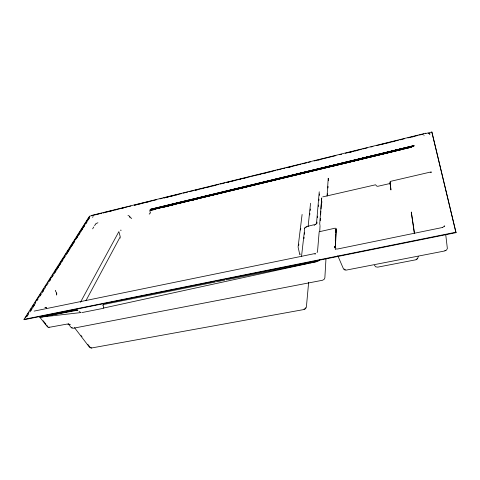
<?xml version="1.0" encoding="UTF-8"?>
<svg xmlns="http://www.w3.org/2000/svg" width="480" height="480" viewBox="0 0 480 480"><rect width="100%" height="100%" fill="white"/><g stroke="black" fill="none" stroke-linecap="round" stroke-linejoin="round"><path stroke-width="0.72" d="M103.482 304.53L102.954 305.286L103.752 307.14A2.202 1.524 19.7 0 1 103.38 308.1A2.19 1.518 19.8 0 1 102.6 308.466L81.93 312.582M390.09 182.016L390.558 181.35L431.25 171.882M300.156 254.478L300.114 253.926M299.754 254.496L298.086 247.02L302.106 214.464M334.848 246.258L334.788 247.722L334.902 246.288M310.56 203.256L308.1 226.632M319.23 191.802L316.512 223.524L315.588 224.376L315.9 224.172M325.998 258.342L324.858 277.908L324.156 279.324L322.554 280.254L73.248 328.254C69.948 328.788 69.984 323.316 67.11 324.078L48.396 327.468L47.448 326.838L39.534 316.866M327.066 196.098L328.218 178.26L328.506 179.796M327.516 195.354L327.612 193.782M327.984 187.98L328.086 186.414M328.452 180.612L328.554 179.046M320.244 220.68L320.388 218.478M320.628 214.812L320.868 211.146M321.012 208.944L321.726 197.94L319.704 223.896L319.956 225.084M335.274 240.516L335.652 234.738M335.796 232.572L335.79 229.29M319.728 231.678L320.04 225.684M321.756 202.986L321.87 201.504M317.046 222.054L316.824 223.824M317.424 217.614L317.55 216.132M318.36 206.508L318.486 205.026M318.864 200.586L318.99 199.104M319.302 195.402L319.428 193.92M150.156 212.226L149.808 210.606A1.074 0.906 29.9 0 1 150.102 210.246L150.228 209.868L413.898 145.98L341.97 163.368M308.652 282.276L306.378 307.134L305.592 308.712L304.116 309.504L91.746 347.952L90.39 347.82L89.298 347.01L74.478 327.624M309.72 214.92L309.87 213.45M310.176 210.51L310.326 209.04M303.942 238.686L304.104 237.21M304.434 234.252L304.596 232.776M301.53 256.362L304.764 227.964L306.402 226.632L315.642 224.34M298.662 245.58L298.842 244.092M300.564 229.974L300.744 228.486M120.498 237.846L120.468 238.008M444.18 225.996L444.15 225.96C444.846 226.446 441.57 227.838 442.572 227.406M445.74 234.702L447.36 248.484L446.454 250.146L444.624 250.992L345.87 270.174L344.316 269.766L343.446 268.806L337.818 255.768M150.42 210.036L150.354 209.304L413.838 145.62M444.63 226.386L444.678 225.882M304.686 228.288L304.764 227.964M45.768 307.704L45.912 307.422L46.65 308.364L45.912 307.422M85.908 300.738L120.24 236.778L118.878 231.624L80.454 302.286M305.526 308.094L305.724 307.758M92.64 228.846L93.804 226.938M94.578 225.666L95.454 224.244A2.214 0.834 -25.9 0 1 95.604 224.076M319.698 259.902L318.066 261.24M26.97 316.56L28.572 314.028M29.772 312.132L35.772 302.646M36.972 300.744L38.178 298.848M39.378 296.952L40.974 294.42M41.778 293.154L43.38 290.622M44.178 289.356L45.78 286.83M46.578 285.564L48.18 283.032M48.984 281.766L50.58 279.234M51.384 277.974L52.986 275.442M53.784 274.176L62.19 260.892M63.39 258.99L64.992 256.464M65.79 255.198L69.792 248.868M70.59 247.608L72.192 245.076M72.996 243.81L74.592 241.278M75.396 240.012L84.6 225.462M85.398 224.196L87 221.67M87.804 220.404L89.004 218.502M30.69 310.878L31.89 308.982M33.096 307.08L34.296 305.178M40.302 295.68L41.1 294.414M42.702 291.882L43.506 290.616M49.914 280.488L50.712 279.222M52.314 276.684L53.112 275.418M54.714 272.886L55.92 270.99M57.12 269.088L58.32 267.186M59.52 265.29L60.72 263.388M61.926 261.492L63.126 259.59M64.326 257.688L65.124 256.422M66.726 253.89L68.328 251.358M69.132 250.092L70.734 247.56M71.532 246.294L73.134 243.762M73.938 242.496L74.736 241.23M76.338 238.692L77.538 236.796M78.744 234.894L79.944 232.998M81.144 231.096L82.344 229.194M83.544 227.298L84.75 225.396M85.95 223.5L87.15 221.598M88.35 219.696L89.55 217.8M425.322 133.626L431.862 132.018L456 232.65L24.204 319.692L24 319.374L89.496 216.21L96.042 214.602M25.41 317.796L27.018 315.264M27.822 313.998L28.62 312.732M30.228 310.2L31.434 308.298M32.64 306.402L33.84 304.5M35.046 302.598L38.658 296.904M39.864 295.002L41.07 293.106M42.27 291.204L43.878 288.672M45.084 286.77L46.29 284.874M47.49 282.972L48.696 281.076M49.902 279.174L51.108 277.278M52.308 275.376L53.514 273.474M54.72 271.578L56.322 269.046M57.126 267.78L58.734 265.248M59.538 263.982L61.14 261.45M61.944 260.184L63.552 257.646M64.356 256.38L66.36 253.218M67.164 251.952L68.772 249.42M69.576 248.154L71.178 245.622M71.982 244.356L73.59 241.818M74.394 240.552L75.594 238.656M76.8 236.754L85.632 222.828M86.436 221.562L89.646 216.498M317.04 252.57L317.508 251.79L319.17 231.756L335.274 228.144M416.922 258.78L417.222 258.486M102.954 305.124L103.65 304.482L215.106 282.06M374.376 265.242L375.762 266.844L377.742 267.144L415.866 259.782L417.612 258.762L418.284 256.458M390.09 183.768L389.352 184.11M93.192 216.726L92.304 217.23M305.922 227.28L306.522 227.022M431.436 172.284L430.59 172.614M416.136 259.716L416.76 259.458M304.638 308.856L303.996 309.072M315.63 253.422L34.128 311.106M444.864 250.422L445.188 250.314M150.384 210.132L401.502 149.286M129.756 216.858L130.086 217.038L129.282 216.168A1.074 0.888 32.1 0 0 128.952 215.784L127.974 215.544M192.222 200.418L197.874 198.654L177.768 203.712M97.944 222.804L97.41 222.966A2.214 0.834 -25.9 0 0 95.79 223.902M314.136 225.36L314.586 225.24M151.2 210.396L155.508 209.31M164.124 207.144L174.174 204.612M103.38 308.1L317.556 261.42M314.856 254.148L315.336 254.034M91.404 215.484L425.874 133.182M97.494 214.248L101.856 213.174M103.308 212.814L127.296 206.916M128.748 206.556L130.932 206.022M134.568 205.128L156.372 199.764M160.008 198.87L162.186 198.336M163.638 197.976L181.812 193.512M183.264 193.152L187.626 192.078M189.084 191.724L193.446 190.65M194.898 190.29L207.252 187.254M208.71 186.894L213.072 185.82M214.524 185.466L218.886 184.392M220.338 184.038L224.7 182.964M226.152 182.604L232.698 180.996M234.15 180.636L238.512 179.568M239.964 179.208L244.326 178.134M245.778 177.78L250.14 176.706M251.592 176.346L263.952 173.31M265.404 172.95L269.766 171.882M271.218 171.522L275.58 170.448M277.038 170.094L281.394 169.02M282.852 168.66L285.03 168.126M286.482 167.766L301.02 164.19M302.478 163.836L306.84 162.762M308.292 162.408L310.47 161.868M314.106 160.974L335.916 155.61M339.546 154.716L341.73 154.182M345.36 153.288L361.356 149.358M362.808 148.998L367.17 147.924M370.806 147.03L372.984 146.496M376.62 145.602L386.796 143.1M388.248 142.74L392.61 141.672M394.062 141.312L398.424 140.238M399.882 139.884L404.238 138.81M407.874 137.916L412.236 136.842M413.688 136.488L418.05 135.414M419.508 135.054L423.864 133.98M95.85 214.746L98.028 214.206M103.122 212.958L106.026 212.244M107.484 211.884L111.846 210.81M115.482 209.916L117.66 209.382M121.296 208.488L123.48 207.948M134.388 205.272L137.292 204.552M138.75 204.198L143.112 203.124M144.564 202.764L148.926 201.696M164.196 197.94L168.558 196.866M170.016 196.506L174.378 195.438M175.83 195.078L178.014 194.544M195.462 190.254L197.646 189.714M201.282 188.82L203.46 188.286M207.096 187.392L209.28 186.852M212.916 185.958L215.094 185.424M226.728 182.562L228.912 182.028M232.548 181.134L234.726 180.6M238.362 179.706L240.546 179.166M244.182 178.272L246.36 177.738M257.994 174.876L260.178 174.342M263.814 173.448L265.992 172.908M269.628 172.014L271.812 171.48M287.082 167.724L291.444 166.65M318.348 160.038L320.526 159.504M349.614 152.352L351.792 151.812M355.428 150.918L357.612 150.384M380.88 144.66L383.058 144.126M386.694 143.232L388.878 142.698M392.514 141.804L394.692 141.264M412.146 136.974L414.324 136.44M442.104 227.568L337.572 249L335.7 248.958M274.362 179.544L413.868 145.734L150.234 209.412L150.27 209.778L413.898 145.98M341.946 163.206L413.856 145.776M274.386 179.664L413.892 145.854L150.264 209.52M333.264 166.074L401.556 149.52M150.282 209.634L413.88 145.89M150.216 209.952L402.312 148.902M405.948 148.02L408.87 147.414M150.222 210.06L401.514 149.346M405.966 148.116L410.34 147.144M406.704 148.032L411.468 147.03M322.734 196.89L375.54 184.788L376.83 186.168L377.838 186.294L389.262 183.684L390.192 182.61L390.918 189.972L390.084 181.956M24 319.374L455.91 232.224M42.354 316.818L76.74 309.9L77.97 310.146L40.89 317.112A2.79 1.2 -30.3 0 1 40.068 317.154L39.666 316.998M216.57 281.766L224.64 280.146M226.104 279.846L308.226 263.328M309.696 263.028L317.028 261.552M423.858 135.714L424.17 135.732M40.89 317.112L80.94 312.576L79.146 311.52M120.954 230.124L120.732 230.124M91.23 347.982L91.746 347.952M49.224 327.126L48.876 327.126M429.192 133.806L429.948 134.034L429.498 133.866M121.026 230.268L120.828 230.256M345.312 269.634L344.928 269.532M67.992 324.114L68.262 324.186M68.22 323.73L68.91 323.964M131.154 218.166L129.786 217.134M72.264 327.81L71.808 327.582M429.948 134.034L428.226 133.254M335.232 249.276L335.538 249.42M90.228 347.28L90.552 347.436M45.534 307.47L45.258 307.338A1.242 0.762 74.3 0 0 44.874 307.41M344.442 269.262L344.136 268.986M89.94 347.07L87.834 344.394M43.194 320.772L45.99 324.288M46.92 325.464L47.85 326.634M81.078 335.55L81.978 336.726M56.298 292.428L55.578 291.234A1.2 0.714 73.6 0 1 55.446 290.862M456 232.65L431.862 132.018M56.736 293.652L56.67 293.31A1.998 1.2 73.9 0 0 56.448 292.692M413.544 226.812L411.282 212.016L414.36 233.514M413.646 227.538L414.48 233.334M56.736 293.652A1.998 1.2 73.9 0 1 56.766 293.994M56.76 294.312A1.998 1.2 73.9 0 1 56.712 294.606M56.634 294.858A1.998 1.2 73.9 0 1 56.532 295.062M149.658 213.84A1.782 1.494 30.7 0 0 149.856 213.678A1.788 1.5 30.8 0 0 150.024 213.48M149.43 213.954A1.782 1.494 30.7 0 1 149.196 214.032M150.222 212.472A1.788 1.5 30.8 0 1 150.222 212.994M131.712 218.208A1.77 1.464 31.8 0 1 131.442 218.208M55.404 290.658A1.2 0.714 73.6 0 1 55.386 290.454M335.994 228.588L335.226 248.328L336.426 229.566L335.994 228.588M408.354 147.876L150.264 210.234L411.786 147.12L408.354 147.876M70.08 324.576L69.612 324.552L70.08 324.576"/></g></svg>
